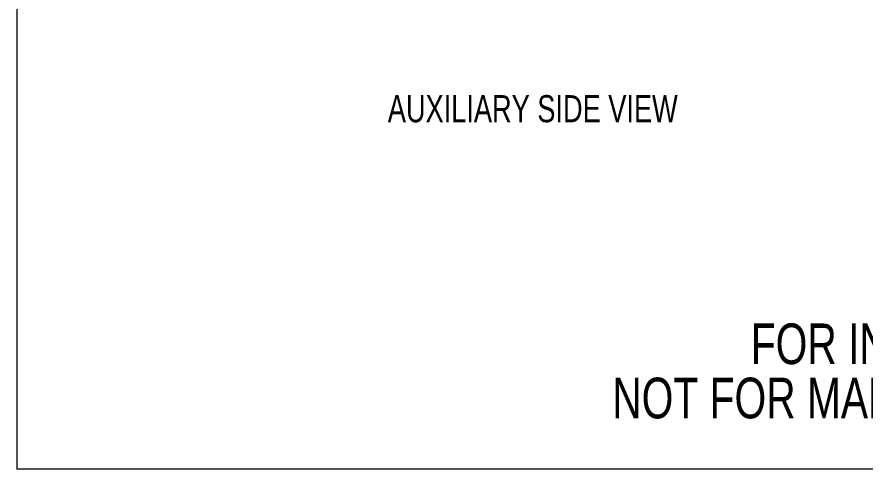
# Model space of a CAD drawing. Header units: millimetres. Extents: x 2 to 278, y 1 to 215.
# Drawn here: x 1.6 to 67.8, y 0.9 to 36.2 of the extents above; entities that cross this region are included whole.
import ezdxf

# ---------------------------------------------------------------- set-up
doc = ezdxf.new("R2010")
doc.units = ezdxf.units.MM
doc.styles.add('SLDTEXTSTYLE0', font='TXT', dxfattribs={"width": 0.75})

msp = doc.modelspace()

# ---------------------------------------------------------------- linework, layer by layer
at = {"color": 7, "linetype": 'Continuous', "lineweight": 18}
for p in [(1.579, 214.645), (277.989, 0.903)]:
    msp.add_line(p, (1.579, 0.903), dxfattribs=at)

# ---------------------------------------------------------------- texts
at = {"color": 7, "linetype": 'Continuous', "lineweight": 0, "style": 'SLDTEXTSTYLE0'}
for s, insert, char_height, attachment_point in [('AUXILIARY SIDE VIEW', (30.556, 30.102), 2.11667, 1), ('FOR INFORMATION ONLY', (78.638, 12.27), 3.175, 2), ('NOT FOR MANUFACTURING PURPOSES', (78.962, 8.037), 3.175, 2)]:
    msp.add_mtext(s, dxfattribs=dict(at, insert=insert, char_height=char_height, attachment_point=attachment_point))

doc.saveas('drawing.dxf')
